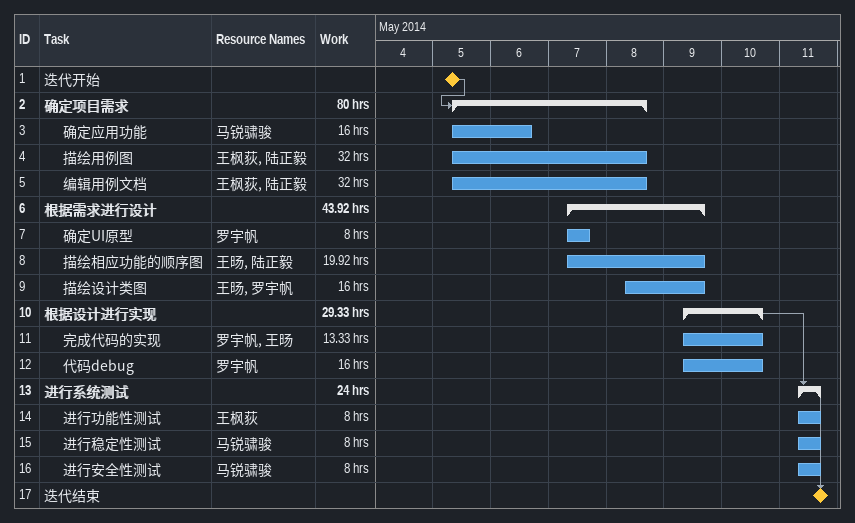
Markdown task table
| ID | Level | Task | Start | Finish | Predecessors | Resources | Work (h) |
|---|---|---|---|---|---|---|---|
| 1 | 1 | 迭代开始 (milestone) | 2014-05-05 | 2014-05-05 |  |  |  |
| 2 | 1 | **确定项目需求** | 2014-05-05 | 2014-05-08 | 1 |  | 80 |
| 3 | 2 | 确定应用功能 | 2014-05-05 | 2014-05-06 |  | 马锐骕骏 | 16 |
| 4 | 2 | 描绘用例图 | 2014-05-05 | 2014-05-08 |  | 王枫荻, 陆正毅 | 32 |
| 5 | 2 | 编辑用例文档 | 2014-05-05 | 2014-05-08 |  | 王枫荻, 陆正毅 | 32 |
| 6 | 1 | **根据需求进行设计** | 2014-05-07 | 2014-05-09 |  |  | 43.92 |
| 7 | 2 | 确定UI原型 | 2014-05-07 | 2014-05-07 |  | 罗宇帆 | 8 |
| 8 | 2 | 描绘相应功能的顺序图 | 2014-05-07 | 2014-05-09 |  | 王旸, 陆正毅 | 19.92 |
| 9 | 2 | 描绘设计类图 | 2014-05-08 | 2014-05-09 |  | 王旸, 罗宇帆 | 16 |
| 10 | 1 | **根据设计进行实现** | 2014-05-09 | 2014-05-10 |  |  | 29.33 |
| 11 | 2 | 完成代码的实现 | 2014-05-09 | 2014-05-10 |  | 罗宇帆, 王旸 | 13.33 |
| 12 | 2 | 代码debug | 2014-05-09 | 2014-05-10 |  | 罗宇帆 | 16 |
| 13 | 1 | **进行系统测试** | 2014-05-11 | 2014-05-11 | 10 |  | 24 |
| 14 | 2 | 进行功能性测试 | 2014-05-11 | 2014-05-11 |  | 王枫荻 | 8 |
| 15 | 2 | 进行稳定性测试 | 2014-05-11 | 2014-05-11 |  | 马锐骕骏 | 8 |
| 16 | 2 | 进行安全性测试 | 2014-05-11 | 2014-05-11 |  | 马锐骕骏 | 8 |
| 17 | 1 | 迭代结束 (milestone) | 2014-05-11 | 2014-05-11 | 13 |  |  |
